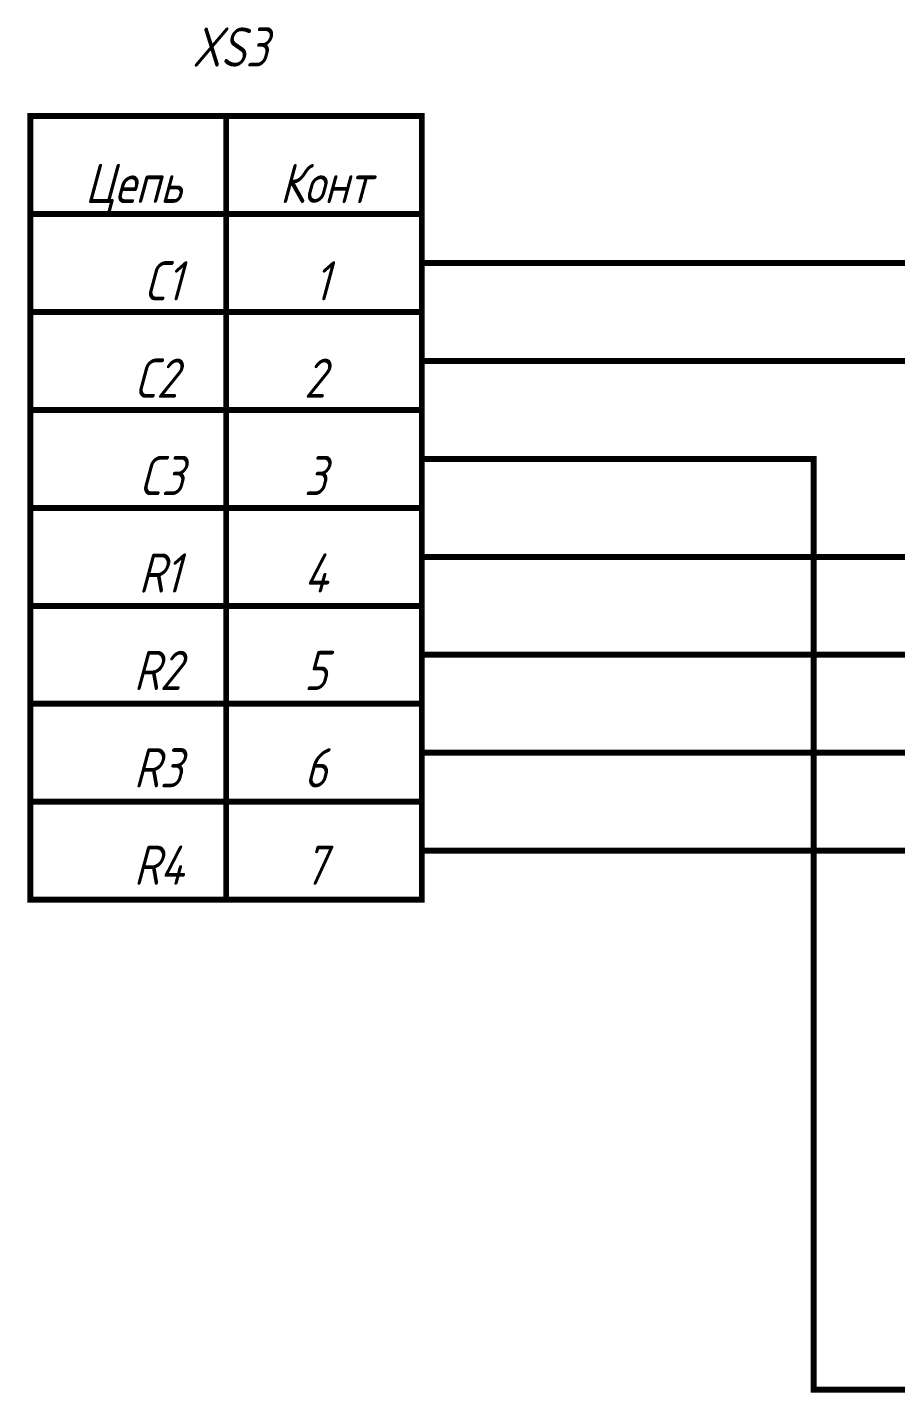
# Model space of a CAD drawing. Extents: x 260 to 1101, y 70 to 664.
# Drawn here: x 391.5 to 435.8, y 444.1 to 513.8 of the extents above; entities that cross this region are included whole.
import ezdxf

# ---------------------------------------------------------------- set-up
doc = ezdxf.new("R2010")
doc.units = 0
doc.header["$MEASUREMENT"] = 0
doc.layers.add('Sheet', color=255, linetype='CONTINUOUS')
doc.styles.add('GOST type A0', font='', dxfattribs={"oblique": 15, "height": 3.5})
doc.styles.get('GOST type A0').set_extended_font_data('GOST type A')

msp = doc.modelspace()

# ---------------------------------------------------------------- linework, layer by layer
at = {"layer": 'Sheet', "const_width": 0.3}
msp.add_lwpolyline([(391.673, 509.291), (411.657, 509.291), (411.657, 469.292), (391.673, 469.292), (391.673, 509.291)], close=True, dxfattribs=at)
for points in [[(401.673, 509.291), (401.673, 469.292)], [(411.657, 504.289), (391.673, 504.289)], [(411.657, 501.788), (414.157, 501.788)], [(414.157, 501.788), (441.658, 501.788), (441.658, 454.287), (514.127, 454.287), (514.127, 466.792), (509.127, 466.792)], [(411.657, 499.288), (391.673, 499.288)], [(411.657, 496.787), (414.157, 496.787)], [(414.157, 496.787), (436.658, 496.787), (436.658, 449.285), (519.127, 449.285), (519.127, 471.793), (509.127, 471.793)], [(411.657, 494.286), (391.673, 494.286)], [(411.657, 491.785), (414.157, 491.785)], [(414.157, 491.785), (431.658, 491.785), (431.658, 444.284), (524.127, 444.284), (524.127, 476.795), (509.127, 476.795)], [(411.657, 489.284), (391.673, 489.284)], [(411.657, 486.783), (414.157, 486.783)], [(414.157, 486.783), (476.642, 486.783)], [(411.657, 484.282), (391.673, 484.282)], [(411.657, 481.797), (414.157, 481.797)], [(414.157, 481.797), (476.642, 481.797)], [(411.657, 479.296), (391.673, 479.296)], [(411.657, 476.795), (414.157, 476.795)], [(414.157, 476.795), (476.642, 476.795)], [(411.657, 474.294), (391.673, 474.294)], [(411.657, 471.793), (414.157, 471.793)], [(414.157, 471.793), (476.642, 471.793)]]:
    msp.add_lwpolyline(points, dxfattribs=at)

# ---------------------------------------------------------------- texts
at = {"layer": 'Sheet', "style": 'GOST type A0', "oblique": 15}
for s, p in [('XS3', (399.934, 511.808)), ('Цепь', (394.468, 504.849)), ('Конт', (404.406, 504.849)), ('C1', (397.449, 499.878)), ('1', (406.145, 499.878)), ('C2', (396.952, 494.907)), ('2', (405.648, 494.907)), ('C3', (397.201, 489.936)), ('3', (405.648, 489.936)), ('R1', (397.201, 484.966)), ('4', (405.648, 484.966)), ('R2', (396.952, 479.995)), ('5', (405.648, 479.995)), ('R3', (396.952, 475.024)), ('6', (405.648, 475.024)), ('R4', (396.952, 470.054)), ('7', (405.648, 470.054))]:
    msp.add_text(s, height=2, dxfattribs=at).set_placement(p)

doc.saveas('drawing.dxf')
